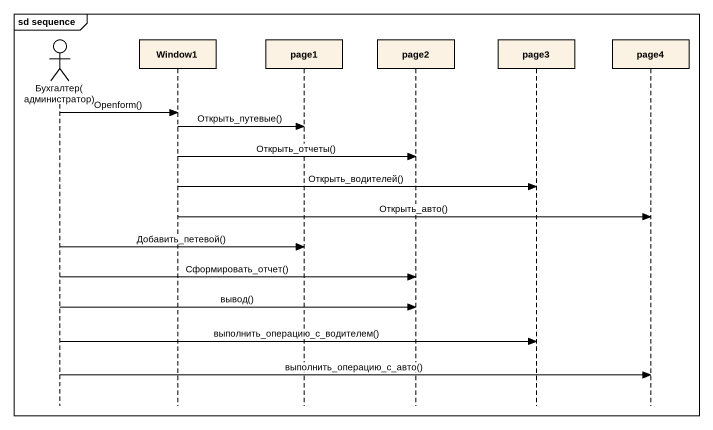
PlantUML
@startuml
mainframe sd sequence
hide footbox
actor "Бухгалтер(администратор)" as Бухгалтер_администратор
participant Window1
participant page1
participant page2
participant page3
participant page4

Бухгалтер_администратор -> Window1 : Openform()
Window1 -> page1 : Открыть_путевые()
Window1 -> page2 : Открыть_отчеты()
Window1 -> page3 : Открыть_водителей()
Window1 -> page4 : Открыть_авто()
Бухгалтер_администратор -> page1 : Добавить_петевой()
Бухгалтер_администратор -> page2 : Сформировать_отчет()
Бухгалтер_администратор -> page2 : вывод()
Бухгалтер_администратор -> page3 : выполнить_операцию_с_водителем()
Бухгалтер_администратор -> page4 : выполнить_операцию_с_авто()
@enduml
